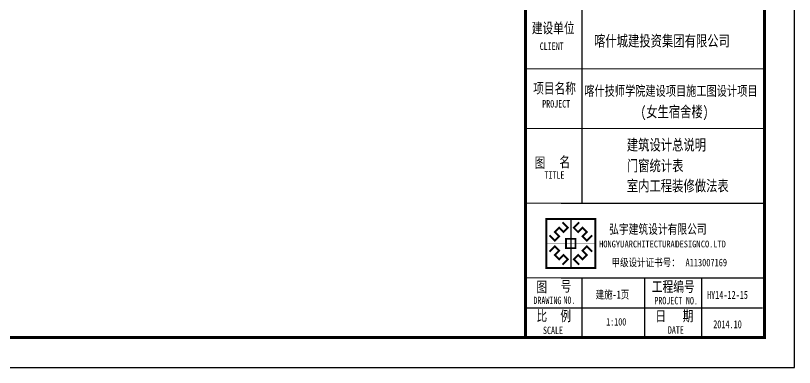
# Model space of a CAD drawing. Extents: x 30064 to 135164, y 17999 to 492668.
# Drawn here: x 109103 to 135164, y 321946 to 333727 of the extents above; entities that cross this region are included whole.
import ezdxf

# ---------------------------------------------------------------- set-up
doc = ezdxf.new("R2010")
doc.units = 0
doc.header["$LTSCALE"] = 1000
doc.header["$MEASUREMENT"] = 0
for name, color, linetype in [('PUB_TITLE', 7, 'Continuous'), ('TK', 126, 'Continuous'), ('TWT_TITLE', 7, 'Continuous')]:
    doc.layers.add(name, color=color, linetype=linetype)
doc.styles.add('-宋体', font='', dxfattribs={"width": 0.8})
doc.styles.add('_TEL_DIM', font='simhei.ttf', dxfattribs={"width": 0.8, "height": 3.5})
doc.styles.get('-宋体').set_extended_font_data('SimSun')

# ---------------------------------------------------------------- blocks, each defined once
blk = doc.blocks.new('logo')
at = {"color": 6}
blk.add_line((1004, 2011), (1004, 0), dxfattribs=at)
at = {"color": 6, "const_width": 74.6}
for points in [[(0, 2011), (2008, 2011), (2008, 0), (0, 0)], [(809, 1198), (1199, 1198), (1199, 813), (809, 813)]]:
    blk.add_lwpolyline(points, close=True, dxfattribs=at)
at = {"color": 6}
blk.add_lwpolyline([(0, 2011), (2008, 2011), (2008, 0), (0, 0)], close=True, dxfattribs=at)
for points, const_width in [([(1004, 2011), (1004, 0)], 15.2), ([(660, 1874), (883, 1654), (704, 1475), (526, 1653), (350, 1477), (528, 1299), (350, 1120), (129, 1340)], 74.6), ([(1348, 1874), (1125, 1654), (1304, 1475), (1482, 1653), (1658, 1477), (1480, 1299), (1659, 1120), (1879, 1340)], 74.6), ([(0, 1006), (2008, 1006)], 15.2), ([(660, 137), (883, 357), (704, 536), (526, 358), (350, 534), (528, 712), (350, 891), (129, 671)], 74.6), ([(1348, 137), (1125, 357), (1304, 536), (1482, 358), (1658, 534), (1480, 712), (1659, 891), (1879, 671)], 74.6)]:
    blk.add_lwpolyline(points, dxfattribs=dict(at, const_width=const_width))

msp = doc.modelspace()

# ---------------------------------------------------------------- linework, layer by layer
for p, q in [((126164, 322946), (126164, 380346)), ((128064, 327446), (128064, 333946)), ((127364, 327446), (134164, 327446)), ((127364, 324946), (134164, 324946)), ((127364, 324946), (134099, 324946)), ((128064, 322946), (128064, 324946)), ((130164, 322946), (130164, 324946)), ((132064, 322946), (132064, 324946)), ((126164, 323946), (134099, 323946)), ((128364, 323946), (128564, 323946)), ((134164, 322946), (127364, 322946)), ((127364, 322946), (129064, 322946)), ((134164, 322946), (128212, 322946))]:
    msp.add_line(p, q)
at = {"const_width": 34}
for points in [[(126164, 331946), (134164, 331946)], [(126164, 329946), (134164, 329946)], [(126164, 327446), (134164, 327446)], [(126164, 324946), (134164, 324946)]]:
    msp.add_lwpolyline(points, dxfattribs=at)
msp.add_point((134164, 322946))
at = {"layer": 'PUB_TITLE', "const_width": 100}
msp.add_lwpolyline([(126164, 380346), (134164, 380346), (134164, 322946), (126164, 322946)], close=True, dxfattribs=at)
at = {"layer": 'TWT_TITLE'}
msp.add_lwpolyline([(30064, 321946), (135164, 321946), (135164, 381346), (30064, 381346)], close=True, dxfattribs=at)
at = {"layer": 'TWT_TITLE', "const_width": 100}
msp.add_lwpolyline([(32564, 322946), (134164, 322946), (134164, 380346), (32564, 380346)], close=True, dxfattribs=at)

# ---------------------------------------------------------------- block references
at = {"color": 5, "xscale": 0.8162497762823477, "yscale": 0.8162497763405554, "zscale": 0.8162497763138334}
msp.add_blockref('logo', (126862, 325274), dxfattribs=at)

# ---------------------------------------------------------------- texts
at = {"style": '-宋体', "width": 0.75}
for s, height, p in [('建设单位', 350, (126377, 333134)), ('喀什城建投资集团有限公司', 370.27, (128459, 332696)), ('CLIENT', 250, (126641, 332576)), ('项目名称', 350, (126422, 331118)), ('喀什技师学院建设项目施工图设计项目', 333.25, (128133, 331042)), ('PROJECT', 250, (126724, 330647)), ('(女生宿舍楼)', 370.3, (130015, 330323)), ('建筑设计总说明', 370.3, (129556, 329213)), ('图', 350, (126473, 328628)), ('名', 350, (127302, 328653)), ('门窗统计表', 370.3, (129556, 328516)), ('TITLE', 250, (126799, 328262)), ('室内工程装修做法表', 370.3, (129556, 327843)), ('图', 350, (126531, 324466)), ('号', 350, (127343, 324490)), ('工程编号', 350, (130393, 324478)), ('建施-1页', 267.7, (128517, 324251)), ('HY14-12-15', 267.7, (132241, 324242)), ('DRAWING', 250, (126429, 324065)), ('N0.', 250, (127433, 324076)), ('PROJECT', 250, (130476, 324058)), ('NO.', 250, (131534, 324055)), ('比', 350, (126533, 323501)), ('例', 350, (127332, 323495)), ('日', 350, (130509, 323492)), ('期', 350, (131424, 323494)), ('1:100', 250, (128868, 323349)), ('2014.10', 267.7, (132447, 323256)), ('SCALE', 250, (126751, 323062)), ('DATE', 250, (130929, 323074))]:
    msp.add_text(s, height=height, dxfattribs=at).set_placement(p)
at = {"layer": 'TK', "color": 9}
for s, height, style, width, p in [('弘宇建筑设计有限公司', 319, '-宋体', 0.75, (128964, 326419)), ('HONGYU', 227.8, '-宋体', 0.75, (128631, 325964, 0)), ('ARCHITECTURAL', 227.85, '-宋体', 0.75, (129482, 325964, 0)), ('DESIGN', 227.8, '-宋体', 0.75, (131183, 325964, 0)), ('CO.LTD', 227.8, '-宋体', 0.75, (132033, 325964, 0)), ('甲级设计证书号：', 255.1, '_TEL_DIM', 0.8, (129043, 325331)), ('A113007169', 255.1, '_TEL_DIM', 0.8, (131521, 325331))]:
    msp.add_text(s, height=height, dxfattribs=dict(at, style=style, width=width)).set_placement(p)

doc.saveas('drawing.dxf')
